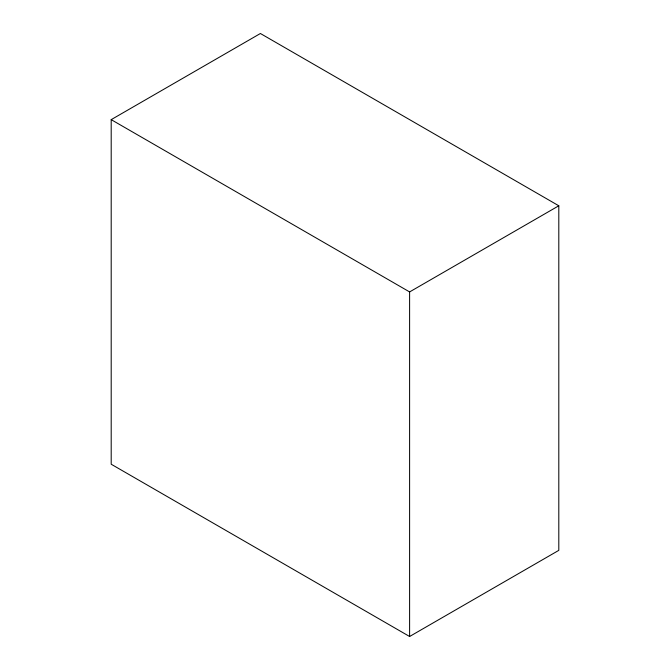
<?xml version="1.0" encoding="UTF-8"?>
<svg xmlns="http://www.w3.org/2000/svg" width="670" height="670" viewBox="0 0 670 670"><rect width="100%" height="100%" fill="white"/><g stroke="black" fill="none" stroke-linecap="round" stroke-linejoin="round"><path stroke-width="1" d="M111.195 119.645L260.396 33.5L558.805 205.782L558.805 550.355L409.604 636.5L111.195 464.218L111.195 119.645L409.604 291.927L558.805 205.782M409.604 291.927L409.604 636.5"/></g></svg>
